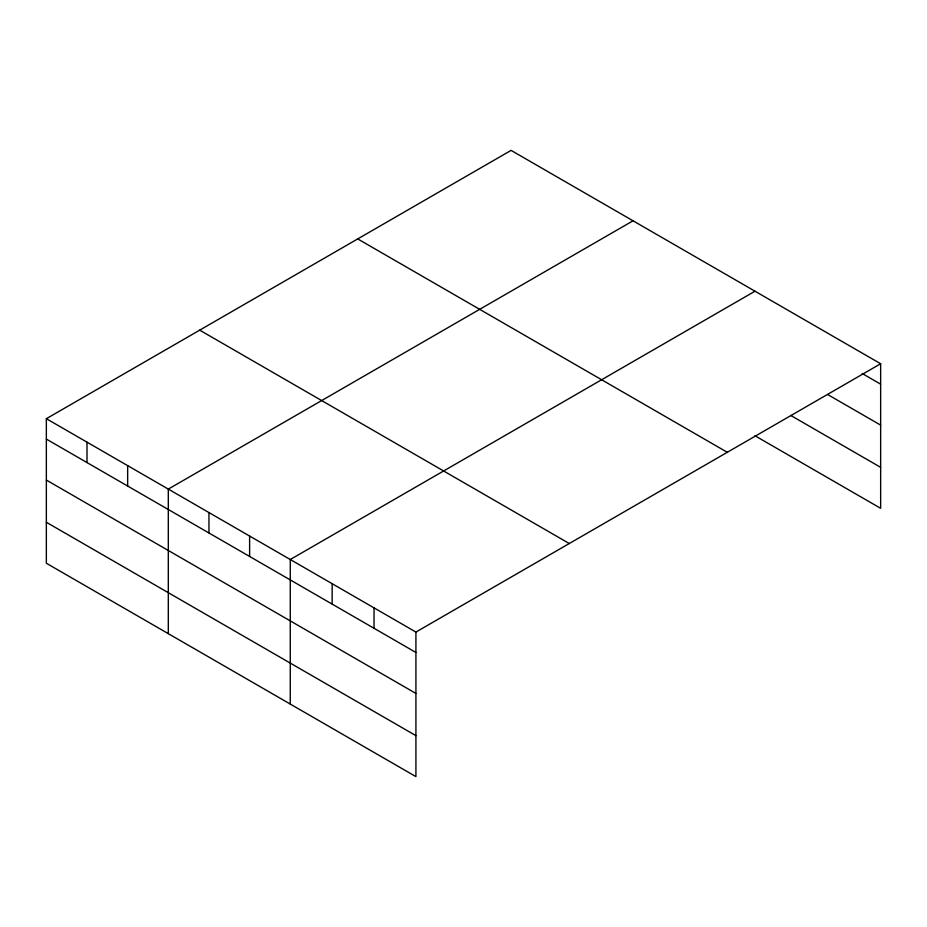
<?xml version="1.0" encoding="UTF-8"?>
<svg xmlns="http://www.w3.org/2000/svg" width="927" height="927" viewBox="0 0 927 927"><rect width="100%" height="100%" fill="white"/><g stroke="black" fill="none" stroke-linecap="round" stroke-linejoin="round"><path stroke-width="1.39" d="M880.65 363.755L511.078 150.383L46.35 418.691L46.35 563.245L415.922 776.617L415.922 632.063L880.65 363.755L880.65 508.309L754.995 435.76M633.037 220.8L168.308 489.097L168.308 633.662M754.995 291.205L290.267 559.514L290.267 704.068M862.168 373.488L880.65 384.16M827.684 394.543L880.65 425.122M790.719 415.423L880.65 467.335M357.718 238.923L727.289 452.295M199.711 330.151L569.282 543.523M46.35 418.691L415.922 632.063M46.35 439.097L415.922 652.469M46.35 480.07L415.922 693.431M46.35 522.272L415.922 735.644M374.033 607.88L374.033 628.286M332.156 583.697L332.156 604.103M249.618 536.038L249.618 556.443M208.957 512.573L208.957 532.979M127.659 465.632L127.659 486.038M86.999 442.156L86.999 462.561"/></g></svg>
